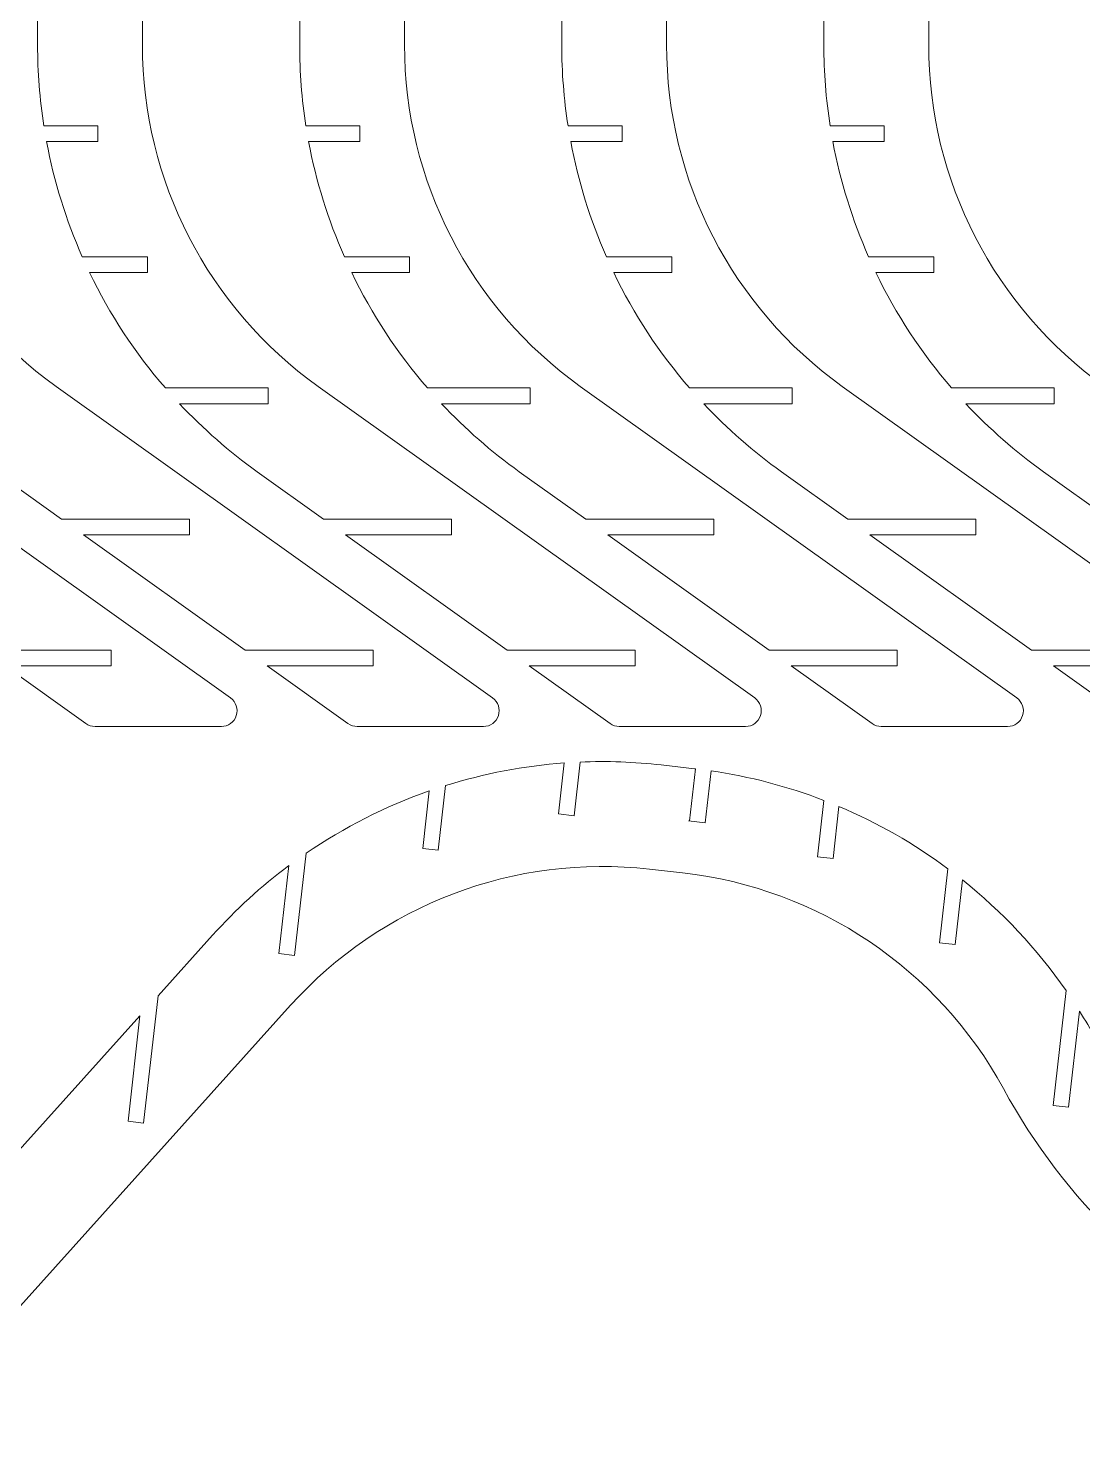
# Model space of a CAD drawing. Header units: millimetres. Extents: x -5830 to -1938, y -580 to 2011.
# Drawn here: x -2377.9 to -2176.8, y 1455.6 to 1725.2 of the extents above; entities that cross this region are included whole.
import ezdxf

# ---------------------------------------------------------------- set-up
doc = ezdxf.new("R2010")
doc.units = ezdxf.units.MM
doc.header["$MEASUREMENT"] = 0
doc.layers.add('layer 1', color=7, linetype='Continuous')

msp = doc.modelspace()

# ---------------------------------------------------------------- linework, layer by layer
at = {"layer": 'layer 1', "lineweight": 9}
for points in [[(-2376.1388, 1728.3497), (-2376.1388, 1728.3497), (-2376.1388, 1721.9804), (-2376.1388, 1721.9804)], [(-2376.1388, 1728.3497), (-2376.1388, 1728.3497), (-2376.1388, 1721.9804), (-2376.1388, 1721.9804)], [(-2356.1388, 1728.3497), (-2356.1388, 1728.3497), (-2356.1388, 1721.9804), (-2356.1388, 1721.9804)], [(-2356.1388, 1728.3497), (-2356.1388, 1728.3497), (-2356.1388, 1721.9804), (-2356.1388, 1721.9804)], [(-2326.1388, 1728.3497), (-2326.1388, 1728.3497), (-2326.1388, 1721.9804), (-2326.1388, 1721.9804)], [(-2326.1388, 1728.3497), (-2326.1388, 1728.3497), (-2326.1388, 1721.9804), (-2326.1388, 1721.9804)], [(-2306.1388, 1728.3497), (-2306.1388, 1728.3497), (-2306.1388, 1721.9804), (-2306.1388, 1721.9804)], [(-2306.1388, 1728.3497), (-2306.1388, 1728.3497), (-2306.1388, 1721.9804), (-2306.1388, 1721.9804)], [(-2276.1388, 1728.3497), (-2276.1388, 1728.3497), (-2276.1388, 1721.9804), (-2276.1388, 1721.9804)], [(-2276.1388, 1728.3497), (-2276.1388, 1728.3497), (-2276.1388, 1721.9804), (-2276.1388, 1721.9804)], [(-2256.1388, 1728.3497), (-2256.1388, 1728.3497), (-2256.1388, 1721.9804), (-2256.1388, 1721.9804)], [(-2256.1388, 1728.3497), (-2256.1388, 1728.3497), (-2256.1388, 1721.9804), (-2256.1388, 1721.9804)], [(-2226.1388, 1728.3497), (-2226.1388, 1728.3497), (-2226.1388, 1721.9804), (-2226.1388, 1721.9804)], [(-2226.1388, 1728.3497), (-2226.1388, 1728.3497), (-2226.1388, 1721.9804), (-2226.1388, 1721.9804)], [(-2206.1388, 1728.3497), (-2206.1388, 1728.3497), (-2206.1388, 1721.9804), (-2206.1388, 1721.9804)], [(-2206.1388, 1728.3497), (-2206.1388, 1728.3497), (-2206.1388, 1721.9804), (-2206.1388, 1721.9804)], [(-2406.1388, 1721.9804), (-2406.1388, 1696.1352), (-2393.6528, 1671.8821), (-2372.6169, 1656.8667)], [(-2406.1388, 1721.9804), (-2406.1388, 1696.1352), (-2393.6528, 1671.8821), (-2372.6169, 1656.8667)], [(-2376.1388, 1721.9804), (-2376.1388, 1716.8143), (-2375.7385, 1711.656), (-2374.9415, 1706.5517)], [(-2376.1388, 1721.9804), (-2376.1388, 1716.8143), (-2375.7385, 1711.656), (-2374.9415, 1706.5517)], [(-2356.1388, 1721.9804), (-2356.1388, 1696.1352), (-2343.6528, 1671.8821), (-2322.6169, 1656.8667)], [(-2356.1388, 1721.9804), (-2356.1388, 1696.1352), (-2343.6528, 1671.8821), (-2322.6169, 1656.8667)], [(-2326.1388, 1721.9804), (-2326.1388, 1716.8143), (-2325.7385, 1711.656), (-2324.9415, 1706.5517)], [(-2326.1388, 1721.9804), (-2326.1388, 1716.8143), (-2325.7385, 1711.656), (-2324.9415, 1706.5517)], [(-2306.1388, 1721.9804), (-2306.1388, 1696.1352), (-2293.6528, 1671.8821), (-2272.6169, 1656.8667)], [(-2306.1388, 1721.9804), (-2306.1388, 1696.1352), (-2293.6528, 1671.8821), (-2272.6169, 1656.8667)], [(-2276.1388, 1721.9804), (-2276.1388, 1716.8143), (-2275.7385, 1711.656), (-2274.9415, 1706.5517)], [(-2276.1388, 1721.9804), (-2276.1388, 1716.8143), (-2275.7385, 1711.656), (-2274.9415, 1706.5517)], [(-2256.1388, 1721.9804), (-2256.1388, 1696.1352), (-2243.6528, 1671.8821), (-2222.6169, 1656.8667)], [(-2256.1388, 1721.9804), (-2256.1388, 1696.1352), (-2243.6528, 1671.8821), (-2222.6169, 1656.8667)], [(-2226.1388, 1721.9804), (-2226.1388, 1716.8143), (-2225.7385, 1711.656), (-2224.9415, 1706.5517)], [(-2226.1388, 1721.9804), (-2226.1388, 1716.8143), (-2225.7385, 1711.656), (-2224.9415, 1706.5517)], [(-2206.1388, 1721.9804), (-2206.1388, 1696.1352), (-2193.6528, 1671.8821), (-2172.6169, 1656.8667)], [(-2206.1388, 1721.9804), (-2206.1388, 1696.1352), (-2193.6528, 1671.8821), (-2172.6169, 1656.8667)], [(-2364.637, 1706.5517), (-2364.637, 1706.5517), (-2374.9415, 1706.5517), (-2374.9415, 1706.5517)], [(-2364.637, 1706.5517), (-2364.637, 1706.5517), (-2374.9415, 1706.5517), (-2374.9415, 1706.5517)], [(-2364.637, 1706.5517), (-2364.637, 1706.5517), (-2364.637, 1703.5517), (-2364.637, 1703.5517)], [(-2364.637, 1706.5517), (-2364.637, 1706.5517), (-2364.637, 1703.5517), (-2364.637, 1703.5517)], [(-2314.637, 1706.5517), (-2314.637, 1706.5517), (-2324.9415, 1706.5517), (-2324.9415, 1706.5517)], [(-2314.637, 1706.5517), (-2314.637, 1706.5517), (-2324.9415, 1706.5517), (-2324.9415, 1706.5517)], [(-2314.637, 1706.5517), (-2314.637, 1706.5517), (-2314.637, 1703.5517), (-2314.637, 1703.5517)], [(-2314.637, 1706.5517), (-2314.637, 1706.5517), (-2314.637, 1703.5517), (-2314.637, 1703.5517)], [(-2264.637, 1706.5517), (-2264.637, 1706.5517), (-2274.9415, 1706.5517), (-2274.9415, 1706.5517)], [(-2264.637, 1706.5517), (-2264.637, 1706.5517), (-2274.9415, 1706.5517), (-2274.9415, 1706.5517)], [(-2264.637, 1706.5517), (-2264.637, 1706.5517), (-2264.637, 1703.5517), (-2264.637, 1703.5517)], [(-2264.637, 1706.5517), (-2264.637, 1706.5517), (-2264.637, 1703.5517), (-2264.637, 1703.5517)], [(-2214.637, 1706.5517), (-2214.637, 1706.5517), (-2224.9415, 1706.5517), (-2224.9415, 1706.5517)], [(-2214.637, 1706.5517), (-2214.637, 1706.5517), (-2224.9415, 1706.5517), (-2224.9415, 1706.5517)], [(-2214.637, 1706.5517), (-2214.637, 1706.5517), (-2214.637, 1703.5517), (-2214.637, 1703.5517)], [(-2214.637, 1706.5517), (-2214.637, 1706.5517), (-2214.637, 1703.5517), (-2214.637, 1703.5517)], [(-2374.4261, 1703.5517), (-2373.0064, 1695.98), (-2370.7166, 1688.5977), (-2367.6021, 1681.5517)], [(-2364.637, 1703.5517), (-2364.637, 1703.5517), (-2374.4261, 1703.5517), (-2374.4261, 1703.5517)], [(-2374.4261, 1703.5517), (-2373.0064, 1695.98), (-2370.7166, 1688.5977), (-2367.6021, 1681.5517)], [(-2364.637, 1703.5517), (-2364.637, 1703.5517), (-2374.4261, 1703.5517), (-2374.4261, 1703.5517)], [(-2324.4261, 1703.5517), (-2323.0064, 1695.98), (-2320.7166, 1688.5977), (-2317.6021, 1681.5517)], [(-2314.637, 1703.5517), (-2314.637, 1703.5517), (-2324.4261, 1703.5517), (-2324.4261, 1703.5517)], [(-2324.4261, 1703.5517), (-2323.0064, 1695.98), (-2320.7166, 1688.5977), (-2317.6021, 1681.5517)], [(-2314.637, 1703.5517), (-2314.637, 1703.5517), (-2324.4261, 1703.5517), (-2324.4261, 1703.5517)], [(-2274.4261, 1703.5517), (-2273.0064, 1695.98), (-2270.7166, 1688.5977), (-2267.6021, 1681.5517)], [(-2264.637, 1703.5517), (-2264.637, 1703.5517), (-2274.4261, 1703.5517), (-2274.4261, 1703.5517)], [(-2274.4261, 1703.5517), (-2273.0064, 1695.98), (-2270.7166, 1688.5977), (-2267.6021, 1681.5517)], [(-2264.637, 1703.5517), (-2264.637, 1703.5517), (-2274.4261, 1703.5517), (-2274.4261, 1703.5517)], [(-2224.4261, 1703.5517), (-2223.0064, 1695.98), (-2220.7166, 1688.5977), (-2217.6021, 1681.5517)], [(-2214.637, 1703.5517), (-2214.637, 1703.5517), (-2224.4261, 1703.5517), (-2224.4261, 1703.5517)], [(-2224.4261, 1703.5517), (-2223.0064, 1695.98), (-2220.7166, 1688.5977), (-2217.6021, 1681.5517)], [(-2214.637, 1703.5517), (-2214.637, 1703.5517), (-2224.4261, 1703.5517), (-2224.4261, 1703.5517)], [(-2355.1716, 1681.5517), (-2355.1716, 1681.5517), (-2367.6021, 1681.5517), (-2367.6021, 1681.5517)], [(-2355.1716, 1681.5517), (-2355.1716, 1681.5517), (-2367.6021, 1681.5517), (-2367.6021, 1681.5517)], [(-2355.1716, 1681.5517), (-2355.1716, 1681.5517), (-2355.1716, 1678.5517), (-2355.1716, 1678.5517)], [(-2355.1716, 1681.5517), (-2355.1716, 1681.5517), (-2355.1716, 1678.5517), (-2355.1716, 1678.5517)], [(-2305.1716, 1681.5517), (-2305.1716, 1681.5517), (-2317.6021, 1681.5517), (-2317.6021, 1681.5517)], [(-2305.1716, 1681.5517), (-2305.1716, 1681.5517), (-2317.6021, 1681.5517), (-2317.6021, 1681.5517)], [(-2305.1716, 1681.5517), (-2305.1716, 1681.5517), (-2305.1716, 1678.5517), (-2305.1716, 1678.5517)], [(-2305.1716, 1681.5517), (-2305.1716, 1681.5517), (-2305.1716, 1678.5517), (-2305.1716, 1678.5517)], [(-2255.1716, 1681.5517), (-2255.1716, 1681.5517), (-2267.6021, 1681.5517), (-2267.6021, 1681.5517)], [(-2255.1716, 1681.5517), (-2255.1716, 1681.5517), (-2267.6021, 1681.5517), (-2267.6021, 1681.5517)], [(-2255.1716, 1681.5517), (-2255.1716, 1681.5517), (-2255.1716, 1678.5517), (-2255.1716, 1678.5517)], [(-2255.1716, 1681.5517), (-2255.1716, 1681.5517), (-2255.1716, 1678.5517), (-2255.1716, 1678.5517)], [(-2205.1716, 1681.5517), (-2205.1716, 1681.5517), (-2217.6021, 1681.5517), (-2217.6021, 1681.5517)], [(-2205.1716, 1681.5517), (-2205.1716, 1681.5517), (-2217.6021, 1681.5517), (-2217.6021, 1681.5517)], [(-2205.1716, 1681.5517), (-2205.1716, 1681.5517), (-2205.1716, 1678.5517), (-2205.1716, 1678.5517)], [(-2205.1716, 1681.5517), (-2205.1716, 1681.5517), (-2205.1716, 1678.5517), (-2205.1716, 1678.5517)], [(-2366.2163, 1678.5517), (-2362.3892, 1670.6136), (-2357.5295, 1663.2162), (-2351.7635, 1656.5517)], [(-2355.1716, 1678.5517), (-2355.1716, 1678.5517), (-2366.2163, 1678.5517), (-2366.2163, 1678.5517)], [(-2366.2163, 1678.5517), (-2362.3892, 1670.6136), (-2357.5295, 1663.2162), (-2351.7635, 1656.5517)], [(-2355.1716, 1678.5517), (-2355.1716, 1678.5517), (-2366.2163, 1678.5517), (-2366.2163, 1678.5517)], [(-2316.2163, 1678.5517), (-2312.3892, 1670.6136), (-2307.5295, 1663.2162), (-2301.7635, 1656.5517)], [(-2305.1716, 1678.5517), (-2305.1716, 1678.5517), (-2316.2163, 1678.5517), (-2316.2163, 1678.5517)], [(-2316.2163, 1678.5517), (-2312.3892, 1670.6136), (-2307.5295, 1663.2162), (-2301.7635, 1656.5517)], [(-2305.1716, 1678.5517), (-2305.1716, 1678.5517), (-2316.2163, 1678.5517), (-2316.2163, 1678.5517)], [(-2266.2163, 1678.5517), (-2262.3892, 1670.6136), (-2257.5295, 1663.2162), (-2251.7635, 1656.5517)], [(-2255.1716, 1678.5517), (-2255.1716, 1678.5517), (-2266.2163, 1678.5517), (-2266.2163, 1678.5517)], [(-2266.2163, 1678.5517), (-2262.3892, 1670.6136), (-2257.5295, 1663.2162), (-2251.7635, 1656.5517)], [(-2255.1716, 1678.5517), (-2255.1716, 1678.5517), (-2266.2163, 1678.5517), (-2266.2163, 1678.5517)], [(-2216.2163, 1678.5517), (-2212.3892, 1670.6136), (-2207.5295, 1663.2162), (-2201.7635, 1656.5517)], [(-2205.1716, 1678.5517), (-2205.1716, 1678.5517), (-2216.2163, 1678.5517), (-2216.2163, 1678.5517)], [(-2216.2163, 1678.5517), (-2212.3892, 1670.6136), (-2207.5295, 1663.2162), (-2201.7635, 1656.5517)], [(-2205.1716, 1678.5517), (-2205.1716, 1678.5517), (-2216.2163, 1678.5517), (-2216.2163, 1678.5517)], [(-2339.3377, 1597.4221), (-2339.3377, 1597.4221), (-2422.6169, 1656.8667), (-2422.6169, 1656.8667)], [(-2339.3377, 1597.4221), (-2339.3377, 1597.4221), (-2422.6169, 1656.8667), (-2422.6169, 1656.8667)], [(-2289.3377, 1597.4221), (-2289.3377, 1597.4221), (-2372.6169, 1656.8667), (-2372.6169, 1656.8667)], [(-2289.3377, 1597.4221), (-2289.3377, 1597.4221), (-2372.6169, 1656.8667), (-2372.6169, 1656.8667)], [(-2332.1757, 1656.5517), (-2332.1757, 1656.5517), (-2351.7635, 1656.5517), (-2351.7635, 1656.5517)], [(-2332.1757, 1656.5517), (-2332.1757, 1656.5517), (-2351.7635, 1656.5517), (-2351.7635, 1656.5517)], [(-2332.1757, 1656.5517), (-2332.1757, 1656.5517), (-2332.1757, 1653.5517), (-2332.1757, 1653.5517)], [(-2332.1757, 1656.5517), (-2332.1757, 1656.5517), (-2332.1757, 1653.5517), (-2332.1757, 1653.5517)], [(-2239.3377, 1597.4221), (-2239.3377, 1597.4221), (-2322.6169, 1656.8667), (-2322.6169, 1656.8667)], [(-2239.3377, 1597.4221), (-2239.3377, 1597.4221), (-2322.6169, 1656.8667), (-2322.6169, 1656.8667)], [(-2282.1757, 1656.5517), (-2282.1757, 1656.5517), (-2301.7635, 1656.5517), (-2301.7635, 1656.5517)], [(-2282.1757, 1656.5517), (-2282.1757, 1656.5517), (-2301.7635, 1656.5517), (-2301.7635, 1656.5517)], [(-2282.1757, 1656.5517), (-2282.1757, 1656.5517), (-2282.1757, 1653.5517), (-2282.1757, 1653.5517)], [(-2282.1757, 1656.5517), (-2282.1757, 1656.5517), (-2282.1757, 1653.5517), (-2282.1757, 1653.5517)], [(-2189.3377, 1597.4221), (-2189.3377, 1597.4221), (-2272.6169, 1656.8667), (-2272.6169, 1656.8667)], [(-2189.3377, 1597.4221), (-2189.3377, 1597.4221), (-2272.6169, 1656.8667), (-2272.6169, 1656.8667)], [(-2232.1757, 1656.5517), (-2232.1757, 1656.5517), (-2251.7635, 1656.5517), (-2251.7635, 1656.5517)], [(-2232.1757, 1656.5517), (-2232.1757, 1656.5517), (-2251.7635, 1656.5517), (-2251.7635, 1656.5517)], [(-2232.1757, 1656.5517), (-2232.1757, 1656.5517), (-2232.1757, 1653.5517), (-2232.1757, 1653.5517)], [(-2232.1757, 1656.5517), (-2232.1757, 1656.5517), (-2232.1757, 1653.5517), (-2232.1757, 1653.5517)], [(-2139.3377, 1597.4221), (-2139.3377, 1597.4221), (-2222.6169, 1656.8667), (-2222.6169, 1656.8667)], [(-2139.3377, 1597.4221), (-2139.3377, 1597.4221), (-2222.6169, 1656.8667), (-2222.6169, 1656.8667)], [(-2182.1757, 1656.5517), (-2182.1757, 1656.5517), (-2201.7635, 1656.5517), (-2201.7635, 1656.5517)], [(-2182.1757, 1656.5517), (-2182.1757, 1656.5517), (-2201.7635, 1656.5517), (-2201.7635, 1656.5517)], [(-2182.1757, 1656.5517), (-2182.1757, 1656.5517), (-2182.1757, 1653.5517), (-2182.1757, 1653.5517)], [(-2182.1757, 1656.5517), (-2182.1757, 1656.5517), (-2182.1757, 1653.5517), (-2182.1757, 1653.5517)], [(-2349.0602, 1653.5517), (-2344.5575, 1648.7534), (-2339.5921, 1644.4112), (-2334.2364, 1640.5882)], [(-2332.1757, 1653.5517), (-2332.1757, 1653.5517), (-2349.0602, 1653.5517), (-2349.0602, 1653.5517)], [(-2349.0602, 1653.5517), (-2344.5575, 1648.7534), (-2339.5921, 1644.4112), (-2334.2364, 1640.5882)], [(-2332.1757, 1653.5517), (-2332.1757, 1653.5517), (-2349.0602, 1653.5517), (-2349.0602, 1653.5517)], [(-2299.0602, 1653.5517), (-2294.5575, 1648.7534), (-2289.5921, 1644.4112), (-2284.2364, 1640.5882)], [(-2282.1757, 1653.5517), (-2282.1757, 1653.5517), (-2299.0602, 1653.5517), (-2299.0602, 1653.5517)], [(-2299.0602, 1653.5517), (-2294.5575, 1648.7534), (-2289.5921, 1644.4112), (-2284.2364, 1640.5882)], [(-2282.1757, 1653.5517), (-2282.1757, 1653.5517), (-2299.0602, 1653.5517), (-2299.0602, 1653.5517)], [(-2249.0602, 1653.5517), (-2244.5575, 1648.7534), (-2239.5921, 1644.4112), (-2234.2364, 1640.5882)], [(-2232.1757, 1653.5517), (-2232.1757, 1653.5517), (-2249.0602, 1653.5517), (-2249.0602, 1653.5517)], [(-2249.0602, 1653.5517), (-2244.5575, 1648.7534), (-2239.5921, 1644.4112), (-2234.2364, 1640.5882)], [(-2232.1757, 1653.5517), (-2232.1757, 1653.5517), (-2249.0602, 1653.5517), (-2249.0602, 1653.5517)], [(-2199.0602, 1653.5517), (-2194.5575, 1648.7534), (-2189.5921, 1644.4112), (-2184.2364, 1640.5882)], [(-2182.1757, 1653.5517), (-2182.1757, 1653.5517), (-2199.0602, 1653.5517), (-2199.0602, 1653.5517)], [(-2199.0602, 1653.5517), (-2194.5575, 1648.7534), (-2189.5921, 1644.4112), (-2184.2364, 1640.5882)], [(-2182.1757, 1653.5517), (-2182.1757, 1653.5517), (-2199.0602, 1653.5517), (-2199.0602, 1653.5517)], [(-2371.5766, 1631.5517), (-2371.5766, 1631.5517), (-2384.2364, 1640.5882), (-2384.2364, 1640.5882)], [(-2371.5766, 1631.5517), (-2371.5766, 1631.5517), (-2384.2364, 1640.5882), (-2384.2364, 1640.5882)], [(-2321.5766, 1631.5517), (-2321.5766, 1631.5517), (-2334.2364, 1640.5882), (-2334.2364, 1640.5882)], [(-2321.5766, 1631.5517), (-2321.5766, 1631.5517), (-2334.2364, 1640.5882), (-2334.2364, 1640.5882)], [(-2271.5766, 1631.5517), (-2271.5766, 1631.5517), (-2284.2364, 1640.5882), (-2284.2364, 1640.5882)], [(-2271.5766, 1631.5517), (-2271.5766, 1631.5517), (-2284.2364, 1640.5882), (-2284.2364, 1640.5882)], [(-2221.5766, 1631.5517), (-2221.5766, 1631.5517), (-2234.2364, 1640.5882), (-2234.2364, 1640.5882)], [(-2221.5766, 1631.5517), (-2221.5766, 1631.5517), (-2234.2364, 1640.5882), (-2234.2364, 1640.5882)], [(-2171.5766, 1631.5517), (-2171.5766, 1631.5517), (-2184.2364, 1640.5882), (-2184.2364, 1640.5882)], [(-2171.5766, 1631.5517), (-2171.5766, 1631.5517), (-2184.2364, 1640.5882), (-2184.2364, 1640.5882)], [(-2347.1518, 1631.5517), (-2347.1518, 1631.5517), (-2371.5766, 1631.5517), (-2371.5766, 1631.5517)], [(-2347.1518, 1631.5517), (-2347.1518, 1631.5517), (-2371.5766, 1631.5517), (-2371.5766, 1631.5517)], [(-2347.1518, 1631.5517), (-2347.1518, 1631.5517), (-2347.1518, 1628.5517), (-2347.1518, 1628.5517)], [(-2347.1518, 1631.5517), (-2347.1518, 1631.5517), (-2347.1518, 1628.5517), (-2347.1518, 1628.5517)], [(-2297.1518, 1631.5517), (-2297.1518, 1631.5517), (-2321.5766, 1631.5517), (-2321.5766, 1631.5517)], [(-2297.1518, 1631.5517), (-2297.1518, 1631.5517), (-2321.5766, 1631.5517), (-2321.5766, 1631.5517)], [(-2297.1518, 1631.5517), (-2297.1518, 1631.5517), (-2297.1518, 1628.5517), (-2297.1518, 1628.5517)], [(-2297.1518, 1631.5517), (-2297.1518, 1631.5517), (-2297.1518, 1628.5517), (-2297.1518, 1628.5517)], [(-2247.1518, 1631.5517), (-2247.1518, 1631.5517), (-2271.5766, 1631.5517), (-2271.5766, 1631.5517)], [(-2247.1518, 1631.5517), (-2247.1518, 1631.5517), (-2271.5766, 1631.5517), (-2271.5766, 1631.5517)], [(-2247.1518, 1631.5517), (-2247.1518, 1631.5517), (-2247.1518, 1628.5517), (-2247.1518, 1628.5517)], [(-2247.1518, 1631.5517), (-2247.1518, 1631.5517), (-2247.1518, 1628.5517), (-2247.1518, 1628.5517)], [(-2197.1518, 1631.5517), (-2197.1518, 1631.5517), (-2221.5766, 1631.5517), (-2221.5766, 1631.5517)], [(-2197.1518, 1631.5517), (-2197.1518, 1631.5517), (-2221.5766, 1631.5517), (-2221.5766, 1631.5517)], [(-2197.1518, 1631.5517), (-2197.1518, 1631.5517), (-2197.1518, 1628.5517), (-2197.1518, 1628.5517)], [(-2197.1518, 1631.5517), (-2197.1518, 1631.5517), (-2197.1518, 1628.5517), (-2197.1518, 1628.5517)], [(-2336.5527, 1606.5517), (-2336.5527, 1606.5517), (-2367.3738, 1628.5517), (-2367.3738, 1628.5517)], [(-2347.1518, 1628.5517), (-2347.1518, 1628.5517), (-2367.3738, 1628.5517), (-2367.3738, 1628.5517)], [(-2336.5527, 1606.5517), (-2336.5527, 1606.5517), (-2367.3738, 1628.5517), (-2367.3738, 1628.5517)], [(-2347.1518, 1628.5517), (-2347.1518, 1628.5517), (-2367.3738, 1628.5517), (-2367.3738, 1628.5517)], [(-2286.5527, 1606.5517), (-2286.5527, 1606.5517), (-2317.3738, 1628.5517), (-2317.3738, 1628.5517)], [(-2297.1518, 1628.5517), (-2297.1518, 1628.5517), (-2317.3738, 1628.5517), (-2317.3738, 1628.5517)], [(-2286.5527, 1606.5517), (-2286.5527, 1606.5517), (-2317.3738, 1628.5517), (-2317.3738, 1628.5517)], [(-2297.1518, 1628.5517), (-2297.1518, 1628.5517), (-2317.3738, 1628.5517), (-2317.3738, 1628.5517)], [(-2236.5527, 1606.5517), (-2236.5527, 1606.5517), (-2267.3738, 1628.5517), (-2267.3738, 1628.5517)], [(-2247.1518, 1628.5517), (-2247.1518, 1628.5517), (-2267.3738, 1628.5517), (-2267.3738, 1628.5517)], [(-2236.5527, 1606.5517), (-2236.5527, 1606.5517), (-2267.3738, 1628.5517), (-2267.3738, 1628.5517)], [(-2247.1518, 1628.5517), (-2247.1518, 1628.5517), (-2267.3738, 1628.5517), (-2267.3738, 1628.5517)], [(-2186.5527, 1606.5517), (-2186.5527, 1606.5517), (-2217.3738, 1628.5517), (-2217.3738, 1628.5517)], [(-2197.1518, 1628.5517), (-2197.1518, 1628.5517), (-2217.3738, 1628.5517), (-2217.3738, 1628.5517)], [(-2186.5527, 1606.5517), (-2186.5527, 1606.5517), (-2217.3738, 1628.5517), (-2217.3738, 1628.5517)], [(-2197.1518, 1628.5517), (-2197.1518, 1628.5517), (-2217.3738, 1628.5517), (-2217.3738, 1628.5517)], [(-2362.1278, 1606.5517), (-2362.1278, 1606.5517), (-2386.5527, 1606.5517), (-2386.5527, 1606.5517)], [(-2362.1278, 1606.5517), (-2362.1278, 1606.5517), (-2386.5527, 1606.5517), (-2386.5527, 1606.5517)], [(-2362.1278, 1606.5517), (-2362.1278, 1606.5517), (-2362.1278, 1603.5517), (-2362.1278, 1603.5517)], [(-2362.1278, 1606.5517), (-2362.1278, 1606.5517), (-2362.1278, 1603.5517), (-2362.1278, 1603.5517)], [(-2312.1278, 1606.5517), (-2312.1278, 1606.5517), (-2336.5527, 1606.5517), (-2336.5527, 1606.5517)], [(-2312.1278, 1606.5517), (-2312.1278, 1606.5517), (-2336.5527, 1606.5517), (-2336.5527, 1606.5517)], [(-2312.1278, 1606.5517), (-2312.1278, 1606.5517), (-2312.1278, 1603.5517), (-2312.1278, 1603.5517)], [(-2312.1278, 1606.5517), (-2312.1278, 1606.5517), (-2312.1278, 1603.5517), (-2312.1278, 1603.5517)], [(-2262.1278, 1606.5517), (-2262.1278, 1606.5517), (-2286.5527, 1606.5517), (-2286.5527, 1606.5517)], [(-2262.1278, 1606.5517), (-2262.1278, 1606.5517), (-2286.5527, 1606.5517), (-2286.5527, 1606.5517)], [(-2262.1278, 1606.5517), (-2262.1278, 1606.5517), (-2262.1278, 1603.5517), (-2262.1278, 1603.5517)], [(-2262.1278, 1606.5517), (-2262.1278, 1606.5517), (-2262.1278, 1603.5517), (-2262.1278, 1603.5517)], [(-2212.1278, 1606.5517), (-2212.1278, 1606.5517), (-2236.5527, 1606.5517), (-2236.5527, 1606.5517)], [(-2212.1278, 1606.5517), (-2212.1278, 1606.5517), (-2236.5527, 1606.5517), (-2236.5527, 1606.5517)], [(-2212.1278, 1606.5517), (-2212.1278, 1606.5517), (-2212.1278, 1603.5517), (-2212.1278, 1603.5517)], [(-2212.1278, 1606.5517), (-2212.1278, 1606.5517), (-2212.1278, 1603.5517), (-2212.1278, 1603.5517)], [(-2162.1278, 1606.5517), (-2162.1278, 1606.5517), (-2186.5527, 1606.5517), (-2186.5527, 1606.5517)], [(-2162.1278, 1606.5517), (-2162.1278, 1606.5517), (-2186.5527, 1606.5517), (-2186.5527, 1606.5517)], [(-2366.9209, 1592.5386), (-2366.9209, 1592.5386), (-2382.3498, 1603.5517), (-2382.3498, 1603.5517)], [(-2362.1278, 1603.5517), (-2362.1278, 1603.5517), (-2382.3498, 1603.5517), (-2382.3498, 1603.5517)], [(-2366.9209, 1592.5386), (-2366.9209, 1592.5386), (-2382.3498, 1603.5517), (-2382.3498, 1603.5517)], [(-2362.1278, 1603.5517), (-2362.1278, 1603.5517), (-2382.3498, 1603.5517), (-2382.3498, 1603.5517)], [(-2316.9209, 1592.5386), (-2316.9209, 1592.5386), (-2332.3498, 1603.5517), (-2332.3498, 1603.5517)], [(-2312.1278, 1603.5517), (-2312.1278, 1603.5517), (-2332.3498, 1603.5517), (-2332.3498, 1603.5517)], [(-2316.9209, 1592.5386), (-2316.9209, 1592.5386), (-2332.3498, 1603.5517), (-2332.3498, 1603.5517)], [(-2312.1278, 1603.5517), (-2312.1278, 1603.5517), (-2332.3498, 1603.5517), (-2332.3498, 1603.5517)], [(-2266.9209, 1592.5386), (-2266.9209, 1592.5386), (-2282.3498, 1603.5517), (-2282.3498, 1603.5517)], [(-2262.1278, 1603.5517), (-2262.1278, 1603.5517), (-2282.3498, 1603.5517), (-2282.3498, 1603.5517)], [(-2266.9209, 1592.5386), (-2266.9209, 1592.5386), (-2282.3498, 1603.5517), (-2282.3498, 1603.5517)], [(-2262.1278, 1603.5517), (-2262.1278, 1603.5517), (-2282.3498, 1603.5517), (-2282.3498, 1603.5517)], [(-2216.9209, 1592.5386), (-2216.9209, 1592.5386), (-2232.3498, 1603.5517), (-2232.3498, 1603.5517)], [(-2212.1278, 1603.5517), (-2212.1278, 1603.5517), (-2232.3498, 1603.5517), (-2232.3498, 1603.5517)], [(-2216.9209, 1592.5386), (-2216.9209, 1592.5386), (-2232.3498, 1603.5517), (-2232.3498, 1603.5517)], [(-2212.1278, 1603.5517), (-2212.1278, 1603.5517), (-2232.3498, 1603.5517), (-2232.3498, 1603.5517)], [(-2166.9209, 1592.5386), (-2166.9209, 1592.5386), (-2182.3498, 1603.5517), (-2182.3498, 1603.5517)], [(-2162.1278, 1603.5517), (-2162.1278, 1603.5517), (-2182.3498, 1603.5517), (-2182.3498, 1603.5517)], [(-2166.9209, 1592.5386), (-2166.9209, 1592.5386), (-2182.3498, 1603.5517), (-2182.3498, 1603.5517)], [(-2162.1278, 1603.5517), (-2162.1278, 1603.5517), (-2182.3498, 1603.5517), (-2182.3498, 1603.5517)], [(-2366.9209, 1592.5386), (-2366.4123, 1592.1755), (-2365.8029, 1591.9804), (-2365.178, 1591.9804)], [(-2366.9209, 1592.5386), (-2366.4123, 1592.1755), (-2365.8029, 1591.9804), (-2365.178, 1591.9804)], [(-2365.178, 1591.9804), (-2365.178, 1591.9804), (-2341.0806, 1591.9804), (-2341.0806, 1591.9804)], [(-2365.178, 1591.9804), (-2365.178, 1591.9804), (-2341.0806, 1591.9804), (-2341.0806, 1591.9804)], [(-2316.9209, 1592.5386), (-2316.4123, 1592.1755), (-2315.8029, 1591.9804), (-2315.178, 1591.9804)], [(-2316.9209, 1592.5386), (-2316.4123, 1592.1755), (-2315.8029, 1591.9804), (-2315.178, 1591.9804)], [(-2315.178, 1591.9804), (-2315.178, 1591.9804), (-2291.0806, 1591.9804), (-2291.0806, 1591.9804)], [(-2315.178, 1591.9804), (-2315.178, 1591.9804), (-2291.0806, 1591.9804), (-2291.0806, 1591.9804)], [(-2266.9209, 1592.5386), (-2266.4123, 1592.1755), (-2265.8029, 1591.9804), (-2265.178, 1591.9804)], [(-2266.9209, 1592.5386), (-2266.4123, 1592.1755), (-2265.8029, 1591.9804), (-2265.178, 1591.9804)], [(-2265.178, 1591.9804), (-2265.178, 1591.9804), (-2241.0806, 1591.9804), (-2241.0806, 1591.9804)], [(-2265.178, 1591.9804), (-2265.178, 1591.9804), (-2241.0806, 1591.9804), (-2241.0806, 1591.9804)], [(-2216.9209, 1592.5386), (-2216.4123, 1592.1755), (-2215.8029, 1591.9804), (-2215.178, 1591.9804)], [(-2216.9209, 1592.5386), (-2216.4123, 1592.1755), (-2215.8029, 1591.9804), (-2215.178, 1591.9804)], [(-2215.178, 1591.9804), (-2215.178, 1591.9804), (-2191.0806, 1591.9804), (-2191.0806, 1591.9804)], [(-2215.178, 1591.9804), (-2215.178, 1591.9804), (-2191.0806, 1591.9804), (-2191.0806, 1591.9804)], [(-2257.1614, 1584.6552), (-2262.2946, 1585.2365), (-2267.4652, 1585.4192), (-2272.6267, 1585.2016)], [(-2257.1614, 1584.6552), (-2262.2946, 1585.2365), (-2267.4652, 1585.4192), (-2272.6267, 1585.2016)], [(-2275.6657, 1585.0271), (-2283.349, 1584.4685), (-2290.9421, 1583.024), (-2298.2938, 1580.7222)], [(-2275.6657, 1585.0271), (-2283.349, 1584.4685), (-2290.9421, 1583.024), (-2298.2938, 1580.7222)], [(-2276.7672, 1575.3002), (-2276.7672, 1575.3002), (-2275.6657, 1585.0271), (-2275.6657, 1585.0271)], [(-2276.7672, 1575.3002), (-2276.7672, 1575.3002), (-2275.6657, 1585.0271), (-2275.6657, 1585.0271)], [(-2273.7863, 1574.9626), (-2273.7863, 1574.9626), (-2272.6267, 1585.2016), (-2272.6267, 1585.2016)], [(-2273.7863, 1574.9626), (-2273.7863, 1574.9626), (-2272.6267, 1585.2016), (-2272.6267, 1585.2016)], [(-2250.8325, 1583.9384), (-2250.8325, 1583.9384), (-2257.1614, 1584.6552), (-2257.1614, 1584.6552)], [(-2250.8325, 1583.9384), (-2250.8325, 1583.9384), (-2257.1614, 1584.6552), (-2257.1614, 1584.6552)], [(-2251.757, 1573.9792), (-2251.757, 1573.9792), (-2250.6317, 1583.9155), (-2250.6317, 1583.9155)], [(-2251.757, 1573.9792), (-2251.757, 1573.9792), (-2250.6317, 1583.9155), (-2250.6317, 1583.9155)], [(-2250.6317, 1583.9155), (-2250.6986, 1583.9232), (-2250.7656, 1583.9309), (-2250.8325, 1583.9384)], [(-2250.8325, 1583.9384), (-2250.8325, 1583.9384), (-2250.6317, 1583.9157), (-2250.6317, 1583.9157)], [(-2250.6317, 1583.9155), (-2250.6986, 1583.9232), (-2250.7656, 1583.9309), (-2250.8325, 1583.9384)], [(-2250.8325, 1583.9384), (-2250.8325, 1583.9384), (-2250.6317, 1583.9157), (-2250.6317, 1583.9157)], [(-2248.7761, 1573.6416), (-2248.7761, 1573.6416), (-2247.6565, 1583.5271), (-2247.6565, 1583.5271)], [(-2248.7761, 1573.6416), (-2248.7761, 1573.6416), (-2247.6565, 1583.5271), (-2247.6565, 1583.5271)], [(-2226.1537, 1577.8951), (-2233.0898, 1580.5657), (-2240.3019, 1582.4547), (-2247.6565, 1583.5271)], [(-2226.1537, 1577.8951), (-2233.0898, 1580.5657), (-2240.3019, 1582.4547), (-2247.6565, 1583.5271)], [(-2299.6927, 1568.3707), (-2299.6927, 1568.3707), (-2298.2938, 1580.7222), (-2298.2938, 1580.7222)], [(-2299.6927, 1568.3707), (-2299.6927, 1568.3707), (-2298.2938, 1580.7222), (-2298.2938, 1580.7222)], [(-2301.4307, 1579.6828), (-2309.7491, 1576.7732), (-2317.6464, 1572.7768), (-2324.9174, 1567.7975)], [(-2301.4307, 1579.6828), (-2309.7491, 1576.7732), (-2317.6464, 1572.7768), (-2324.9174, 1567.7975)], [(-2302.6736, 1568.7082), (-2302.6736, 1568.7082), (-2301.4307, 1579.6828), (-2301.4307, 1579.6828)], [(-2302.6736, 1568.7082), (-2302.6736, 1568.7082), (-2301.4307, 1579.6828), (-2301.4307, 1579.6828)], [(-2227.3742, 1567.1184), (-2227.3742, 1567.1184), (-2226.1537, 1577.8951), (-2226.1537, 1577.8951)], [(-2227.3742, 1567.1184), (-2227.3742, 1567.1184), (-2226.1537, 1577.8951), (-2226.1537, 1577.8951)], [(-2273.7863, 1574.9626), (-2273.7863, 1574.9626), (-2276.7672, 1575.3002), (-2276.7672, 1575.3002)], [(-2273.7863, 1574.9626), (-2273.7863, 1574.9626), (-2276.7672, 1575.3002), (-2276.7672, 1575.3002)], [(-2224.3933, 1566.7808), (-2224.3933, 1566.7808), (-2223.2664, 1576.7314), (-2223.2664, 1576.7314)], [(-2224.3933, 1566.7808), (-2224.3933, 1566.7808), (-2223.2664, 1576.7314), (-2223.2664, 1576.7314)], [(-2202.4701, 1564.8605), (-2208.9017, 1569.6362), (-2215.8838, 1573.6217), (-2223.2664, 1576.7314)], [(-2202.4701, 1564.8605), (-2208.9017, 1569.6362), (-2215.8838, 1573.6217), (-2223.2664, 1576.7314)], [(-2251.9578, 1574.0019), (-2251.9578, 1574.0019), (-2248.7761, 1573.6416), (-2248.7761, 1573.6416)], [(-2251.9578, 1574.0019), (-2251.9578, 1574.0019), (-2248.7761, 1573.6416), (-2248.7761, 1573.6416)], [(-2259.412, 1564.7822), (-2285.093, 1567.6906), (-2310.5971, 1558.0132), (-2327.8844, 1538.8005)], [(-2259.412, 1564.7822), (-2285.093, 1567.6906), (-2310.5971, 1558.0132), (-2327.8844, 1538.8005)], [(-2327.1216, 1548.334), (-2327.1216, 1548.334), (-2324.9174, 1567.7975), (-2324.9174, 1567.7975)], [(-2327.1216, 1548.334), (-2327.1216, 1548.334), (-2324.9174, 1567.7975), (-2324.9174, 1567.7975)], [(-2299.6927, 1568.3707), (-2299.6927, 1568.3707), (-2302.6736, 1568.7082), (-2302.6736, 1568.7082)], [(-2299.6927, 1568.3707), (-2299.6927, 1568.3707), (-2302.6736, 1568.7082), (-2302.6736, 1568.7082)], [(-2227.3742, 1567.1184), (-2227.3742, 1567.1184), (-2224.3933, 1566.7808), (-2224.3933, 1566.7808)], [(-2227.3742, 1567.1184), (-2227.3742, 1567.1184), (-2224.3933, 1566.7808), (-2224.3933, 1566.7808)], [(-2328.2025, 1565.4489), (-2333.4771, 1561.5148), (-2338.3505, 1557.0696), (-2342.7518, 1552.1781)], [(-2328.2025, 1565.4489), (-2333.4771, 1561.5148), (-2338.3505, 1557.0696), (-2342.7518, 1552.1781)], [(-2330.1026, 1548.6716), (-2330.1026, 1548.6716), (-2328.2025, 1565.4489), (-2328.2025, 1565.4489)], [(-2330.1026, 1548.6716), (-2330.1026, 1548.6716), (-2328.2025, 1565.4489), (-2328.2025, 1565.4489)], [(-2253.0831, 1564.0655), (-2253.0831, 1564.0655), (-2259.412, 1564.7822), (-2259.412, 1564.7822)], [(-2253.0831, 1564.0655), (-2253.0831, 1564.0655), (-2259.412, 1564.7822), (-2259.412, 1564.7822)], [(-2191.8727, 1522.916), (-2204.3589, 1545.7809), (-2227.1966, 1561.1338), (-2253.0831, 1564.0655)], [(-2191.8727, 1522.916), (-2204.3589, 1545.7809), (-2227.1966, 1561.1338), (-2253.0831, 1564.0655)], [(-2204.0678, 1550.7528), (-2204.0678, 1550.7528), (-2202.4701, 1564.8605), (-2202.4701, 1564.8605)], [(-2204.0678, 1550.7528), (-2204.0678, 1550.7528), (-2202.4701, 1564.8605), (-2202.4701, 1564.8605)], [(-2201.0869, 1550.4152), (-2201.0869, 1550.4152), (-2199.6931, 1562.722), (-2199.6931, 1562.722)], [(-2201.0869, 1550.4152), (-2201.0869, 1550.4152), (-2199.6931, 1562.722), (-2199.6931, 1562.722)], [(-2179.9439, 1541.6063), (-2185.4693, 1549.5644), (-2192.1219, 1556.6773), (-2199.6931, 1562.722)], [(-2179.9439, 1541.6063), (-2185.4693, 1549.5644), (-2192.1219, 1556.6773), (-2199.6931, 1562.722)], [(-2353.1556, 1540.6156), (-2353.1556, 1540.6156), (-2342.7518, 1552.1781), (-2342.7518, 1552.1781)], [(-2353.1556, 1540.6156), (-2353.1556, 1540.6156), (-2342.7518, 1552.1781), (-2342.7518, 1552.1781)], [(-2204.0678, 1550.7528), (-2204.0678, 1550.7528), (-2201.0869, 1550.4152), (-2201.0869, 1550.4152)], [(-2204.0678, 1550.7528), (-2204.0678, 1550.7528), (-2201.0869, 1550.4152), (-2201.0869, 1550.4152)], [(-2327.1216, 1548.334), (-2327.1216, 1548.334), (-2330.1026, 1548.6716), (-2330.1026, 1548.6716)], [(-2327.1216, 1548.334), (-2327.1216, 1548.334), (-2330.1026, 1548.6716), (-2330.1026, 1548.6716)], [(-2355.9041, 1516.3459), (-2355.9041, 1516.3459), (-2353.1556, 1540.6156), (-2353.1556, 1540.6156)], [(-2355.9041, 1516.3459), (-2355.9041, 1516.3459), (-2353.1556, 1540.6156), (-2353.1556, 1540.6156)], [(-2182.4233, 1519.7127), (-2182.4233, 1519.7127), (-2179.9439, 1541.6063), (-2179.9439, 1541.6063)], [(-2182.4233, 1519.7127), (-2182.4233, 1519.7127), (-2179.9439, 1541.6063), (-2179.9439, 1541.6063)], [(-2396.3229, 1462.7397), (-2396.3229, 1462.7397), (-2327.8844, 1538.8005), (-2327.8844, 1538.8005)], [(-2396.3229, 1462.7397), (-2396.3229, 1462.7397), (-2327.8844, 1538.8005), (-2327.8844, 1538.8005)], [(-2381.9381, 1508.6275), (-2381.9381, 1508.6275), (-2356.6095, 1536.777), (-2356.6095, 1536.777)], [(-2381.9381, 1508.6275), (-2381.9381, 1508.6275), (-2356.6095, 1536.777), (-2356.6095, 1536.777)], [(-2358.8851, 1516.6835), (-2358.8851, 1516.6835), (-2356.6095, 1536.777), (-2356.6095, 1536.777)], [(-2358.8851, 1516.6835), (-2358.8851, 1516.6835), (-2356.6095, 1536.777), (-2356.6095, 1536.777)], [(-2179.4424, 1519.3752), (-2179.4424, 1519.3752), (-2177.3668, 1537.7028), (-2177.3668, 1537.7028)], [(-2179.4424, 1519.3752), (-2179.4424, 1519.3752), (-2177.3668, 1537.7028), (-2177.3668, 1537.7028)], [(-2174.3194, 1532.5016), (-2175.2827, 1534.2655), (-2176.2989, 1536.0001), (-2177.3668, 1537.7028)], [(-2174.3194, 1532.5016), (-2175.2827, 1534.2655), (-2176.2989, 1536.0001), (-2177.3668, 1537.7028)], [(-2182.4233, 1519.7127), (-2182.4233, 1519.7127), (-2179.4424, 1519.3752), (-2179.4424, 1519.3752)], [(-2182.4233, 1519.7127), (-2182.4233, 1519.7127), (-2179.4424, 1519.3752), (-2179.4424, 1519.3752)], [(-2355.9041, 1516.3459), (-2355.9041, 1516.3459), (-2358.8851, 1516.6835), (-2358.8851, 1516.6835)], [(-2355.9041, 1516.3459), (-2355.9041, 1516.3459), (-2358.8851, 1516.6835), (-2358.8851, 1516.6835)]]:
    msp.add_open_spline(points, degree=3, dxfattribs=at)
for points in [[(-2341.0806, 1591.9804), (-2339.7763, 1591.9804), (-2338.6214, 1592.8231), (-2338.2235, 1594.0653), (-2338.2235, 1594.0653), (-2337.8257, 1595.3074), (-2338.276, 1596.6643), (-2339.3376, 1597.4221)], [(-2341.0806, 1591.9804), (-2339.7763, 1591.9804), (-2338.6214, 1592.8231), (-2338.2235, 1594.0653), (-2338.2235, 1594.0653), (-2337.8257, 1595.3074), (-2338.276, 1596.6643), (-2339.3376, 1597.4221)], [(-2291.0806, 1591.9804), (-2289.7763, 1591.9804), (-2288.6214, 1592.8231), (-2288.2235, 1594.0653), (-2288.2235, 1594.0653), (-2287.8257, 1595.3074), (-2288.276, 1596.6643), (-2289.3376, 1597.4221)], [(-2291.0806, 1591.9804), (-2289.7763, 1591.9804), (-2288.6214, 1592.8231), (-2288.2235, 1594.0653), (-2288.2235, 1594.0653), (-2287.8257, 1595.3074), (-2288.276, 1596.6643), (-2289.3376, 1597.4221)], [(-2241.0806, 1591.9804), (-2239.7763, 1591.9804), (-2238.6214, 1592.8231), (-2238.2235, 1594.0653), (-2238.2235, 1594.0653), (-2237.8257, 1595.3074), (-2238.276, 1596.6643), (-2239.3376, 1597.4221)], [(-2241.0806, 1591.9804), (-2239.7763, 1591.9804), (-2238.6214, 1592.8231), (-2238.2235, 1594.0653), (-2238.2235, 1594.0653), (-2237.8257, 1595.3074), (-2238.276, 1596.6643), (-2239.3376, 1597.4221)], [(-2191.0806, 1591.9804), (-2189.7763, 1591.9804), (-2188.6214, 1592.8231), (-2188.2235, 1594.0653), (-2188.2235, 1594.0653), (-2187.8257, 1595.3074), (-2188.276, 1596.6643), (-2189.3376, 1597.4221)], [(-2191.0806, 1591.9804), (-2189.7763, 1591.9804), (-2188.6214, 1592.8231), (-2188.2235, 1594.0653), (-2188.2235, 1594.0653), (-2187.8257, 1595.3074), (-2188.276, 1596.6643), (-2189.3376, 1597.4221)], [(-2191.8727, 1522.916), (-2168.4186, 1479.9665), (-2121.234, 1455.5616), (-2072.6284, 1461.2402), (-2072.6284, 1461.2402), (-2024.0228, 1466.9187), (-1983.7346, 1501.543), (-1970.8125, 1548.7422)], [(-2191.8727, 1522.916), (-2168.4186, 1479.9665), (-2121.234, 1455.5616), (-2072.6284, 1461.2402), (-2072.6284, 1461.2402), (-2024.0228, 1466.9187), (-1983.7346, 1501.543), (-1970.8125, 1548.7422)]]:
    msp.add_open_spline(points, degree=3, knots=[0, 0, 0, 0, 0.33333333, 0.33333333, 0.33333333, 0.33333333, 1, 1, 1, 1], dxfattribs=at)

doc.saveas('drawing.dxf')
